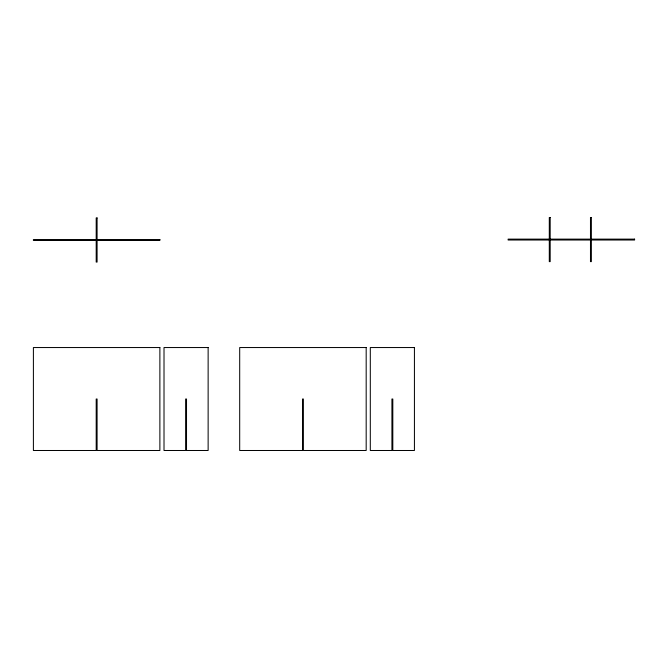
<?xml version="1.0" encoding="UTF-8"?>
<svg xmlns="http://www.w3.org/2000/svg" width="668" height="668" viewBox="0 0 668 668"><rect width="100%" height="100%" fill="white"/><g stroke="black" fill="none" stroke-linecap="round" stroke-linejoin="round"><path stroke-width="1" d="M550.181 217.509L549.296 217.509L549.296 261.631L550.181 261.631L550.181 217.509M591.364 217.509L590.479 217.509L590.479 261.631L591.364 261.631L591.364 217.509M97.085 217.952L96.2 217.952L96.2 262.073L97.085 262.073L97.085 217.952M634.6 239.127L508.123 239.127L508.123 240.012L634.6 240.012L634.6 239.127M159.877 239.57L33.4 239.57L33.4 240.455L159.877 240.455L159.877 239.57M159.877 347.544L33.4 347.544L33.4 450.491L96.2 450.491L96.2 399.013L97.085 399.013L97.085 450.491L159.877 450.491L159.877 347.544M208.132 347.544L164.011 347.544L164.011 450.491L185.629 450.491L185.629 399.013L186.514 399.013L186.514 450.491L208.132 450.491L208.132 347.544M366.181 347.544L239.695 347.544L239.695 450.491L302.495 450.491L302.495 399.013L303.381 399.013L303.381 450.491L366.181 450.491L366.181 347.544M414.427 347.544L370.306 347.544L370.306 450.491L391.924 450.491L391.924 399.013L392.809 399.013L392.809 450.491L414.427 450.491L414.427 347.544"/></g></svg>
